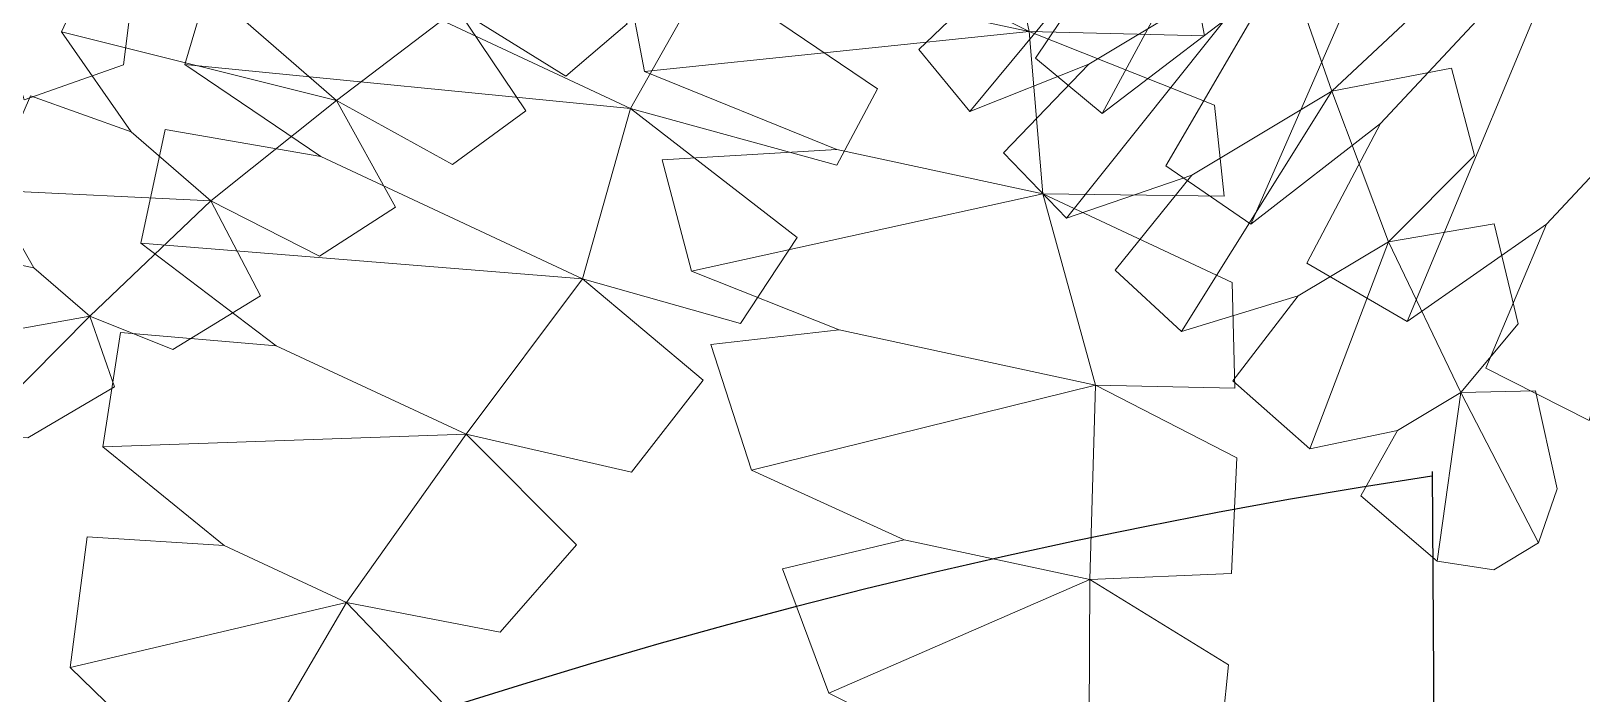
# Model space of a CAD drawing. Header units: millimetres. Extents: x 10088 to 21623, y -4423 to -852.
# Drawn here: x 11653.12 to 11679.42, y -3435.95 to -3424.71 of the extents above; entities that cross this region are included whole.
import ezdxf

# ---------------------------------------------------------------- set-up
doc = ezdxf.new("R2010")
doc.units = ezdxf.units.MM
doc.layers.add('bitki', color=85, linetype='Continuous', lineweight=5)

# ---------------------------------------------------------------- blocks, each defined once
blk = doc.blocks.new('rgdf')
blk.add_line((11668.569, -3456.39), (11668.808, -3492.063))
blk.add_arc((11682.331, -3546.765), 91.349, 98.66483, 261.69992)
blk = doc.blocks.new('A$C7136359F')
at = {"layer": 'bitki', "color": 86, "linetype": 'Continuous'}
for points in [[(-1871.29, -2201.71, 2609.01), (-1885.51, -2157.22, 2636.16), (-1899.43, -2160.7, 2636.16), (-1908.79, -2173.39, 2630.31)], [(-1871.29, -2201.71, 2609.01), (-1856.35, -2187.46, 2614.95), (-1871.29, -2164.06, 2630.31), (-1885.51, -2157.22, 2636.16)], [(-1980.19, -2237.56, 3055.98), (-1969.78, -2193.94, 3078.36), (-1993.87, -2174.26, 3124.71), (-2021.17, -2197.06, 3140.58)], [(-1871.29, -2201.71, 2609.01), (-1908.79, -2173.39, 2630.31), (-1910.98, -2201.08, 2614.95), (-1891.12, -2206.66, 2609.01)], [(-1763.95, -2219.83, 2852.79), (-1851.67, -2171.23, 2905.26), (-1861.66, -2201.59, 2869.89), (-1821.73, -2217.82, 2852.79)], [(-1980.19, -2237.56, 3055.98), (-2021.17, -2197.06, 3140.58), (-2039.5, -2225.44, 3140.58), (-2053.33, -2266.36, 3124.71)], [(-1855.99, -2245.24, 2577.24), (-1871.29, -2201.71, 2609.01), (-1891.12, -2206.66, 2609.01), (-1911.76, -2220.19, 2603.37)], [(-1855.99, -2245.24, 2577.24), (-1831.87, -2228.14, 2584.68), (-1846.72, -2203.96, 2603.37), (-1871.29, -2201.71, 2609.01)], [(-1941.16, -2274.49, 2964.21), (-1927.78, -2232.7, 2984.07), (-1951.36, -2211.13, 3038.82), (-1980.19, -2237.56, 3055.98)], [(-1855.99, -2245.24, 2577.24), (-1911.76, -2220.19, 2603.37), (-1913.5, -2248.51, 2584.68), (-1884.19, -2252.29, 2577.24)], [(-1754.86, -2272.66, 2782.77), (-1763.95, -2219.83, 2852.79), (-1821.73, -2217.82, 2852.79), (-1867.87, -2226.04, 2839.71)], [(-1754.86, -2272.66, 2782.77), (-1712.47, -2262.79, 2797.92), (-1718.5, -2231.26, 2839.71), (-1763.95, -2219.83, 2852.79)], [(-1754.86, -2272.66, 2782.77), (-1867.87, -2226.04, 2839.71), (-1876.09, -2257.06, 2797.92), (-1834.51, -2269.9, 2782.77)], [(-1980.19, -2237.56, 3055.98), (-2053.33, -2266.36, 3124.71), (-2038.06, -2299.63, 3078.36), (-2008.63, -2281.6, 3055.98)], [(-1941.16, -2274.49, 2964.21), (-1980.19, -2237.56, 3055.98), (-2008.63, -2281.6, 3055.98), (-2024.86, -2324.95, 3038.82)], [(-1914.07, -2322.07, 2866.59), (-1894.45, -2267.77, 2892.63), (-1914.52, -2246.68, 2949.57), (-1941.16, -2274.49, 2964.21)], [(-1837.63, -2285.71, 2541.99), (-1855.99, -2245.24, 2577.24), (-1884.19, -2252.29, 2577.24), (-1913.86, -2268.13, 2570.64)], [(-1837.63, -2285.71, 2541.99), (-1809.79, -2266.84, 2551.32), (-1822.36, -2245.3, 2570.64), (-1855.99, -2245.24, 2577.24)], [(-1837.63, -2285.71, 2541.99), (-1913.86, -2268.13, 2570.64), (-1914.82, -2293.03, 2551.32), (-1881.4, -2296.6, 2541.99)], [(-1764.34, -2320.6, 2708.28), (-1754.86, -2272.66, 2782.77), (-1834.51, -2269.9, 2782.77), (-1879.45, -2275.54, 2771.61)], [(-1941.16, -2274.49, 2964.21), (-2024.86, -2324.95, 3038.82), (-2008.3, -2357.41, 2984.07), (-1980.37, -2335.21, 2964.21)], [(-1914.07, -2322.07, 2866.59), (-1941.16, -2274.49, 2964.21), (-1980.37, -2335.21, 2964.21), (-1997.74, -2375.5, 2949.57)], [(-1764.34, -2320.6, 2708.28), (-1879.45, -2275.54, 2771.61), (-1884.61, -2303.53, 2728.14), (-1828.39, -2318.38, 2708.28)], [(-1819.45, -2323.36, 2503.74), (-1789.78, -2306.83, 2512.02), (-1801.12, -2284.48, 2534.82), (-1837.63, -2285.71, 2541.99)], [(-1819.45, -2323.36, 2503.74), (-1837.63, -2285.71, 2541.99), (-1881.4, -2296.6, 2541.99), (-1914.22, -2312.68, 2534.82)], [(-1885.09, -2356.39, 2765.82), (-1863.25, -2305.84, 2787.06), (-1879.15, -2286.22, 2843.37), (-1914.07, -2322.07, 2866.59)], [(-1819.45, -2323.36, 2503.74), (-1914.22, -2312.68, 2534.82), (-1913.71, -2337.73, 2512.02), (-1879.78, -2338.39, 2503.74)], [(-1762.54, -2363.38, 2631.39), (-1764.34, -2320.6, 2708.28), (-1828.39, -2318.38, 2708.28), (-1886.89, -2326.15, 2690.58)], [(-1914.07, -2322.07, 2866.59), (-1997.74, -2375.5, 2949.57), (-1981.75, -2402.95, 2892.63), (-1945.6, -2370.88, 2866.59)], [(-1885.09, -2356.39, 2765.82), (-1914.07, -2322.07, 2866.59), (-1945.6, -2370.88, 2866.59), (-1967.92, -2423.68, 2843.37)], [(-1816.24, -2361.34, 2463.06), (-1819.45, -2323.36, 2503.74), (-1879.78, -2338.39, 2503.74), (-1912.27, -2352.31, 2497.65)], [(-1885.09, -2356.39, 2765.82), (-1851.7, -2321.38, 2744.58), (-1837.03, -2342.92, 2688.27), (-1859.35, -2395.72, 2665.05)], [(-1762.54, -2363.38, 2631.39), (-1886.89, -2326.15, 2690.58), (-1888.99, -2349.97, 2647.59), (-1833.16, -2360.92, 2631.39)], [(-2129.71, -2378.17, 2917.38), (-2130.61, -2340.28, 2931), (-2166.94, -2338.72, 2965.26), (-2186.95, -2363.23, 2975.55)], [(-2073.55, -2387.68, 2852.79), (-2073.64, -2344.57, 2869.89), (-2105.53, -2342.47, 2905.26), (-2129.71, -2378.17, 2917.38)], [(-2020.51, -2395.36, 2782.77), (-2016.79, -2351.98, 2797.92), (-2048.68, -2347.99, 2839.71), (-2073.55, -2387.68, 2852.79)], [(-1816.24, -2361.34, 2463.06), (-1912.27, -2352.31, 2497.65), (-1910.11, -2374.39, 2473.92), (-1864.78, -2373.43, 2463.06)], [(-1977.85, -2419.18, 2708.28), (-1970.56, -2361.49, 2728.14), (-1998.4, -2355.79, 2771.61), (-2020.51, -2395.36, 2782.77)], [(-1885.09, -2356.39, 2765.82), (-1967.92, -2423.68, 2843.37), (-1953.25, -2445.22, 2787.06), (-1919.86, -2410.21, 2765.82)], [(-1885.09, -2356.39, 2765.82), (-1925.8, -2480.38, 2688.27), (-1941.7, -2460.76, 2744.58), (-1919.86, -2410.21, 2765.82)], [(-1885.09, -2356.39, 2765.82), (-1859.35, -2395.72, 2665.05), (-1890.88, -2444.53, 2665.05), (-1925.8, -2480.38, 2688.27)], [(-2129.71, -2378.17, 2917.38), (-2186.95, -2363.23, 2975.55), (-2195.92, -2387.86, 2975.55), (-2196.34, -2419.48, 2965.26)], [(-1936.6, -2430.7, 2631.39), (-1925.86, -2374.81, 2647.59), (-1948.72, -2367.85, 2690.58), (-1977.85, -2419.18, 2708.28)], [(-2129.71, -2378.17, 2917.38), (-2196.34, -2419.48, 2965.26), (-2167.51, -2441.65, 2931), (-2142.46, -2413.18, 2917.38)], [(-2073.55, -2387.68, 2852.79), (-2129.71, -2378.17, 2917.38), (-2142.46, -2413.18, 2917.38), (-2146.9, -2456.08, 2905.26)], [(-2073.55, -2387.68, 2852.79), (-2146.9, -2456.08, 2905.26), (-2121.1, -2474.98, 2869.89), (-2093.32, -2442.01, 2852.79)], [(-2020.51, -2395.36, 2782.77), (-2073.55, -2387.68, 2852.79), (-2093.32, -2442.01, 2852.79), (-2099.77, -2488.42, 2839.71)], [(-2020.51, -2395.36, 2782.77), (-2099.77, -2488.42, 2839.71), (-2072.8, -2505.85, 2797.92), (-2047.75, -2470.24, 2782.77)], [(-1977.85, -2419.18, 2708.28), (-2020.51, -2395.36, 2782.77), (-2047.75, -2470.24, 2782.77), (-2056.27, -2514.76, 2771.61)], [(-1977.85, -2419.18, 2708.28), (-2056.27, -2514.76, 2771.61), (-2031.25, -2528.29, 2728.14), (-1999.78, -2479.42, 2708.28)], [(-1936.6, -2430.7, 2631.39), (-1977.85, -2419.18, 2708.28), (-1999.78, -2479.42, 2708.28), (-2010.43, -2537.47, 2690.58)], [(-1992.25, -2472.46, 2503.74), (-1998.82, -2439.13, 2512.02), (-2023.57, -2443, 2534.82), (-2033.68, -2478.13, 2541.99)], [(-1955.14, -2481.16, 2463.06), (-1962.07, -2436.34, 2473.92), (-1984.21, -2438.05, 2497.65), (-1992.25, -2472.46, 2503.74)], [(-2033.68, -2478.13, 2541.99), (-2043.01, -2445.82, 2551.32), (-2067.4, -2451.1, 2570.64), (-2077.84, -2483.05, 2577.24)], [(-2077.84, -2483.05, 2577.24), (-2086.66, -2454.85, 2584.68), (-2114.23, -2461.48, 2603.37), (-2123.95, -2484.16, 2609.01)], [(-2123.95, -2484.16, 2609.01), (-2132.89, -2465.56, 2614.95), (-2159.8, -2472.55, 2630.31), (-2170.69, -2483.95, 2636.16)], [(-1992.25, -2472.46, 2503.74), (-2033.68, -2478.13, 2541.99), (-2036.83, -2523.1, 2541.99), (-2031.7, -2559.28, 2534.82)], [(-2033.68, -2478.13, 2541.99), (-2077.84, -2483.05, 2577.24), (-2079.88, -2512.06, 2577.24), (-2073.97, -2545.18, 2570.64)], [(-2033.68, -2478.13, 2541.99), (-2073.97, -2545.18, 2570.64), (-2050.57, -2553.79, 2551.32), (-2036.83, -2523.1, 2541.99)], [(-2123.95, -2484.16, 2609.01), (-2170.69, -2483.95, 2636.16), (-2171.68, -2498.26, 2636.16), (-2162.5, -2511.07, 2630.31)], [(-2123.95, -2484.16, 2609.01), (-2162.5, -2511.07, 2630.31), (-2136.82, -2521.72, 2614.95), (-2125.39, -2504.53, 2609.01)], [(-2077.84, -2483.05, 2577.24), (-2123.95, -2484.16, 2609.01), (-2125.39, -2504.53, 2609.01), (-2118.91, -2528.35, 2603.37)], [(-2077.84, -2483.05, 2577.24), (-2118.91, -2528.35, 2603.37), (-2092.51, -2538.76, 2584.68), (-2079.88, -2512.06, 2577.24)], [(-2022.73, -2562.04, 2866.59), (-2068.3, -2526.61, 2892.63), (-2094.58, -2539.18, 2949.57), (-2076.34, -2573.11, 2964.21)]]:
    blk.add_3dface(points, dxfattribs=at)

msp = doc.modelspace()

# ---------------------------------------------------------------- block references
at = {"xscale": 1.1643588, "yscale": 1.1643588, "zscale": 1.1643588}
msp.add_blockref('rgdf', (-1909.528, 592.301), dxfattribs=at)
at = {"layer": 'bitki', "extrusion": (0, 0, -1), "xscale": 0.06144000000418885, "yscale": 0.06144000000203959, "zscale": -0.06144000000000002, "rotation": 134.9999999942426}
msp.add_blockref('A$C7136359F', (-11854.312, -3445.194, 154.814), dxfattribs=at)

doc.saveas('drawing.dxf')
